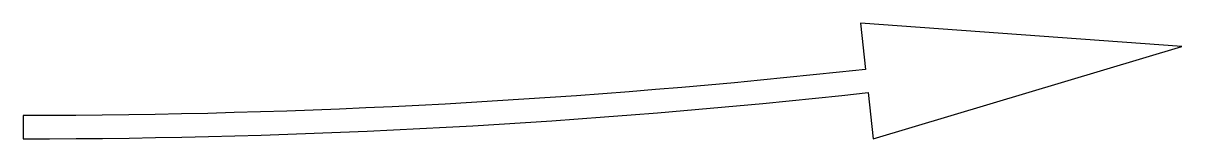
# Model space of a CAD drawing. Header units: metres. Extents: x 0 to 7.5, y -0.08 to 0.67.
import ezdxf

# ---------------------------------------------------------------- set-up
doc = ezdxf.new("R2010")
doc.units = ezdxf.units.M
doc.header["$LTSCALE"] = 0.2

msp = doc.modelspace()

# ---------------------------------------------------------------- linework, layer by layer
at = {"flags": 128}
msp.add_lwpolyline([(7.496, 0.5218), (5.4173, 0.6711), (5.45, 0.3729, -0.027311), (0, 0.075), (0, -0.075, 0.027311), (5.4663, 0.2238), (5.4991, -0.0744)], format="xyb", close=True, dxfattribs=at)

doc.saveas('drawing.dxf')
